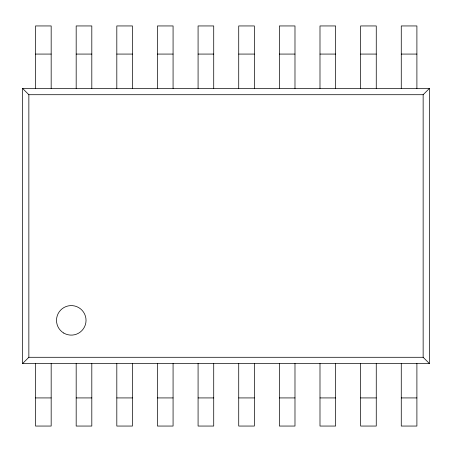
<?xml version="1.0" encoding="UTF-8"?>
<svg xmlns="http://www.w3.org/2000/svg" width="452" height="452" viewBox="0 0 452 452"><rect width="100%" height="100%" fill="white"/><g stroke="black" fill="none" stroke-linecap="round" stroke-linejoin="round"><path stroke-width="0.68" d="M22.6 363.538L28.855 357.289L423.145 357.289L429.4 363.538L429.4 88.462L22.6 88.462L22.6 363.538L429.4 363.538M22.6 88.462L28.855 94.711L423.145 94.711L429.4 88.462M35.538 54.076L51.172 54.076M76.179 54.076L91.807 54.076M116.814 54.076L132.442 54.076M157.449 54.076L173.076 54.076M198.083 54.076L213.717 54.076M238.724 54.076L254.352 54.076M279.359 54.076L294.986 54.076M319.993 54.076L335.621 54.076M360.628 54.076L376.262 54.076M401.269 54.076L416.897 54.076M35.538 397.924L51.172 397.924M76.179 397.924L91.807 397.924M116.814 397.924L132.442 397.924M157.449 397.924L173.076 397.924M198.083 397.924L213.717 397.924M238.724 397.924L254.352 397.924M279.359 397.924L294.986 397.924M319.993 397.924L335.621 397.924M360.628 397.924L376.262 397.924M401.269 397.924L416.897 397.924M423.145 94.711L423.145 357.289M416.897 88.462L416.897 25.945L401.269 25.945L401.269 88.462M416.897 363.538L416.897 426.055L401.269 426.055L401.269 363.538M376.262 88.462L376.262 25.945L360.628 25.945L360.628 88.462M376.262 363.538L376.262 426.055L360.628 426.055L360.628 363.538M335.621 88.462L335.621 25.945L319.993 25.945L319.993 88.462M335.621 363.538L335.621 426.055L319.993 426.055L319.993 363.538M294.986 88.462L294.986 25.945L279.359 25.945L279.359 88.462M294.986 363.538L294.986 426.055L279.359 426.055L279.359 363.538M254.352 88.462L254.352 25.945L238.724 25.945L238.724 88.462M254.352 363.538L254.352 426.055L238.724 426.055L238.724 363.538M213.717 88.462L213.717 25.945L198.083 25.945L198.083 88.462M213.717 363.538L213.717 426.055L198.083 426.055L198.083 363.538M173.076 88.462L173.076 25.945L157.449 25.945L157.449 88.462M173.076 363.538L173.076 426.055L157.449 426.055L157.449 363.538M132.442 88.462L132.442 25.945L116.814 25.945L116.814 88.462M132.442 363.538L132.442 426.055L116.814 426.055L116.814 363.538M91.807 88.462L91.807 25.945L76.179 25.945L76.179 88.462M91.807 363.538L91.807 426.055L76.179 426.055L76.179 363.538M51.172 88.462L51.172 25.945L35.538 25.945L35.538 88.462M51.172 363.538L51.172 426.055L35.538 426.055L35.538 363.538M28.855 94.711L28.855 357.289M63.738 333.056A14.769 14.769 0 0 0 86.038 320.536A14.769 14.769 0 0 0 64.048 307.479A14.769 14.769 0 0 0 63.738 333.056"/></g></svg>
